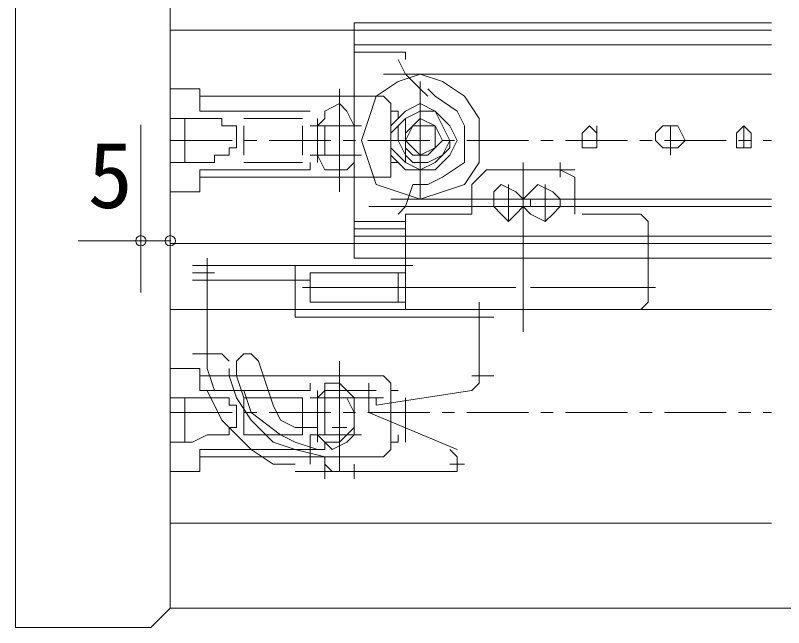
# Model space of a CAD drawing. Units: millimetres at full size; details may follow other scales. Extents: x -800 to 800, y -560 to 560.
# Drawn here: x -715.1 to -596.1, y -285.2 to -190.4 of the extents above; entities that cross this region are included whole.
import ezdxf
from ezdxf.enums import TextEntityAlignment as Align

# ---------------------------------------------------------------- set-up
doc = ezdxf.new("R2010")
doc.units = ezdxf.units.MM
doc.header["$LTSCALE"] = 4
doc.header["$PDMODE"] = 32
doc.header["$PDSIZE"] = 1.6
doc.linetypes.add('USER12', pattern=[3.826934, 2.391833, -0.478367, 0.478367, -0.478367])
doc.layers.add('3-0', color=4, linetype='Continuous', lineweight=9)
doc.styles.add('ＭＳ ゴシック', font='')
doc.styles.get('ＭＳ ゴシック').set_extended_font_data('MS Gothic')

msp = doc.modelspace()

# ---------------------------------------------------------------- linework, layer by layer
at = {"layer": '3-0', "color": 7, "lineweight": 18}
for p, q in [((-715.102, -285.163), (-715.102, -133.15)), ((-691.102, -282.163), (-691.102, -189.23)), ((-619.347, -192.651), (-691.102, -192.651)), ((-619.347, -192.651), (-597.998, -192.651)), ((-597.998, -225.678), (-691.102, -225.678)), ((-691.102, -235.93), (-691.102, -268.967)), ((-597.998, -235.93), (-691.102, -235.93)), ((-597.998, -268.967), (-691.102, -268.967)), ((-691.102, -282.163), (-694.102, -285.163)), ((-691.102, -282.163), (-58.865, -282.163)), ((-694.102, -285.163), (-715.102, -285.163))]:
    msp.add_line(p, q, dxfattribs=at)
at = {"layer": '3-0'}
for p, q in [((-662.626, -227.959), (-662.626, -191.511)), ((-597.998, -191.511), (-662.626, -191.511)), ((-691.102, -192.651), (-691.102, -225.678)), ((-662.626, -194.927), (-654.654, -194.927)), ((-597.998, -194.927), (-654.654, -194.927)), ((-662.626, -223.403), (-662.626, -196.067)), ((-654.654, -197.202), (-654.654, -196.067)), ((-655.794, -197.202), (-654.654, -199.482)), ((-597.998, -199.482), (-658.07, -199.482)), ((-652.379, -199.482), (-655.794, -200.623)), ((-654.654, -199.482), (-652.379, -201.763)), ((-648.958, -200.623), (-652.379, -199.482)), ((-655.794, -200.623), (-659.21, -202.903)), ((-652.379, -200.623), (-652.379, -218.847)), ((-645.542, -202.903), (-648.958, -200.623)), ((-691.102, -201.763), (-686.546, -201.763)), ((-691.102, -206.314), (-691.102, -201.763)), ((-691.102, -201.763), (-686.546, -201.763)), ((-691.102, -206.314), (-691.102, -201.763)), ((-686.546, -201.763), (-686.546, -202.903)), ((-686.546, -201.763), (-686.546, -202.903)), ((-664.906, -217.707), (-664.906, -201.763)), ((-664.906, -217.707), (-664.906, -201.763)), ((-652.379, -201.763), (-651.239, -202.903)), ((-650.098, -202.903), (-651.239, -201.763)), ((-686.546, -205.179), (-686.546, -202.903)), ((-686.546, -202.903), (-658.07, -202.903)), ((-686.546, -205.179), (-686.546, -202.903)), ((-686.546, -202.903), (-658.07, -202.903)), ((-659.21, -202.903), (-660.35, -206.314)), ((-656.935, -204.038), (-658.07, -202.903)), ((-656.935, -204.038), (-658.07, -202.903)), ((-646.683, -205.179), (-650.098, -202.903)), ((-643.267, -206.314), (-645.542, -202.903)), ((-664.906, -204.038), (-667.187, -205.179)), ((-664.906, -204.038), (-667.187, -205.179)), ((-663.766, -205.179), (-664.906, -204.038)), ((-663.766, -205.179), (-664.906, -204.038)), ((-652.379, -204.038), (-654.654, -205.179)), ((-650.098, -205.179), (-652.379, -204.038)), ((-686.546, -205.179), (-669.462, -205.179)), ((-686.546, -205.179), (-669.462, -205.179)), ((-667.187, -205.179), (-667.187, -206.314)), ((-667.187, -205.179), (-667.187, -206.314)), ((-662.626, -207.454), (-663.766, -205.179)), ((-662.626, -207.454), (-663.766, -205.179)), ((-654.654, -205.179), (-656.935, -207.454)), ((-656.935, -205.179), (-656.935, -213.151)), ((-656.935, -205.179), (-656.935, -213.151)), ((-655.794, -206.314), (-655.794, -205.179)), ((-655.794, -206.314), (-655.794, -205.179)), ((-652.379, -205.179), (-654.654, -206.314)), ((-652.379, -205.179), (-654.654, -206.314)), ((-650.098, -205.179), (-652.379, -205.179)), ((-650.098, -205.179), (-652.379, -205.179)), ((-648.958, -207.454), (-650.098, -205.179)), ((-647.823, -207.454), (-650.098, -205.179)), ((-648.958, -207.454), (-650.098, -205.179)), ((-645.542, -207.454), (-646.683, -205.179)), ((-691.102, -206.314), (-688.827, -206.314)), ((-691.102, -206.314), (-691.102, -213.151)), ((-691.102, -206.314), (-688.827, -206.314)), ((-691.102, -206.314), (-691.102, -213.151)), ((-688.827, -213.151), (-688.827, -206.314)), ((-687.686, -206.314), (-688.827, -206.314)), ((-688.827, -213.151), (-688.827, -206.314)), ((-687.686, -206.314), (-688.827, -206.314)), ((-683.13, -206.314), (-687.686, -206.314)), ((-683.13, -206.314), (-687.686, -206.314)), ((-683.13, -207.454), (-683.13, -206.314)), ((-683.13, -207.454), (-683.13, -206.314)), ((-679.714, -206.314), (-670.603, -206.314)), ((-679.714, -206.314), (-670.603, -206.314)), ((-667.187, -206.314), (-668.322, -207.454)), ((-668.322, -206.314), (-668.322, -213.151)), ((-667.187, -206.314), (-668.322, -207.454)), ((-668.322, -206.314), (-668.322, -213.151)), ((-660.35, -206.314), (-661.491, -209.735)), ((-654.654, -206.314), (-656.935, -208.594)), ((-654.654, -206.314), (-655.794, -207.454)), ((-654.654, -213.151), (-654.654, -206.314)), ((-654.654, -213.151), (-654.654, -206.314)), ((-652.379, -206.314), (-653.514, -207.454)), ((-650.098, -207.454), (-652.379, -206.314)), ((-643.267, -209.735), (-643.267, -206.314)), ((-695.663, -233.275), (-695.663, -207.296)), ((-691.102, -233.275), (-691.102, -207.296)), ((-680.855, -207.454), (-683.13, -207.454)), ((-680.855, -207.454), (-683.13, -207.454)), ((-680.855, -208.594), (-680.855, -207.454)), ((-680.855, -208.594), (-680.855, -207.454)), ((-679.714, -212.015), (-679.714, -207.454)), ((-679.714, -212.015), (-679.714, -207.454)), ((-670.603, -207.454), (-670.603, -212.015)), ((-670.603, -207.454), (-670.603, -212.015)), ((-661.491, -207.454), (-669.462, -207.454)), ((-661.491, -207.454), (-669.462, -207.454)), ((-667.187, -212.015), (-667.187, -207.454)), ((-667.187, -212.015), (-667.187, -207.454)), ((-662.626, -207.454), (-662.626, -212.015)), ((-662.626, -207.454), (-662.626, -212.015)), ((-656.935, -207.454), (-656.935, -212.015)), ((-655.794, -207.454), (-655.794, -209.735)), ((-653.514, -207.454), (-654.654, -208.594)), ((-653.514, -207.454), (-654.654, -209.735)), ((-652.379, -207.454), (-653.514, -207.454)), ((-650.098, -207.454), (-652.379, -207.454)), ((-648.958, -209.735), (-650.098, -207.454)), ((-650.098, -209.735), (-650.098, -207.454)), ((-647.823, -209.735), (-648.958, -207.454)), ((-647.823, -209.735), (-648.958, -207.454)), ((-646.683, -209.735), (-647.823, -207.454)), ((-645.542, -213.151), (-645.542, -207.454)), ((-626.178, -207.454), (-627.318, -208.594)), ((-625.038, -208.594), (-626.178, -207.454)), ((-625.038, -210.875), (-625.038, -207.454)), ((-614.791, -207.454), (-615.926, -208.594)), ((-613.65, -207.454), (-614.791, -207.454)), ((-612.51, -207.454), (-613.65, -207.454)), ((-613.65, -212.015), (-613.65, -207.454)), ((-611.37, -209.735), (-612.51, -207.454)), ((-602.258, -207.454), (-603.398, -208.594)), ((-601.118, -208.594), (-602.258, -207.454)), ((-602.258, -210.875), (-602.258, -207.454)), ((-680.855, -209.735), (-680.855, -208.594)), ((-680.855, -209.735), (-680.855, -208.594)), ((-656.935, -208.594), (-656.935, -210.875)), ((-654.654, -208.594), (-654.654, -210.875)), ((-627.318, -208.594), (-627.318, -209.735)), ((-625.038, -209.735), (-625.038, -208.594)), ((-615.926, -208.594), (-615.926, -209.735)), ((-603.398, -208.594), (-603.398, -209.735)), ((-601.118, -209.735), (-601.118, -208.594)), ((-680.855, -210.875), (-680.855, -209.735)), ((-680.855, -210.875), (-680.855, -209.735)), ((-661.491, -209.735), (-660.35, -213.151)), ((-655.794, -209.735), (-654.654, -212.015)), ((-654.654, -209.735), (-653.514, -210.875)), ((-650.098, -210.875), (-648.958, -209.735)), ((-650.098, -210.875), (-650.098, -209.735)), ((-648.958, -212.015), (-647.823, -209.735)), ((-647.823, -212.015), (-646.683, -209.735)), ((-647.823, -210.875), (-647.823, -209.735)), ((-643.267, -213.151), (-643.267, -209.735)), ((-627.318, -209.735), (-627.318, -210.875)), ((-625.038, -210.875), (-625.038, -209.735)), ((-615.926, -209.735), (-614.791, -210.875)), ((-612.51, -210.875), (-611.37, -209.735)), ((-603.398, -209.735), (-603.398, -210.875)), ((-601.118, -210.875), (-601.118, -209.735)), ((-681.99, -210.875), (-680.855, -210.875)), ((-681.99, -212.015), (-681.99, -210.875)), ((-681.99, -210.875), (-680.855, -210.875)), ((-681.99, -212.015), (-681.99, -210.875)), ((-656.935, -210.875), (-654.654, -213.151)), ((-654.654, -210.875), (-653.514, -212.015)), ((-653.514, -210.875), (-652.379, -212.015)), ((-652.379, -212.015), (-650.098, -210.875)), ((-651.239, -212.015), (-650.098, -210.875)), ((-650.098, -213.151), (-647.823, -210.875)), ((-627.318, -210.875), (-626.178, -210.875)), ((-626.178, -210.875), (-625.038, -210.875)), ((-614.791, -210.875), (-613.65, -210.875)), ((-613.65, -210.875), (-612.51, -210.875)), ((-603.398, -210.875), (-602.258, -210.875)), ((-602.258, -210.875), (-601.118, -210.875)), ((-684.271, -212.015), (-681.99, -212.015)), ((-684.271, -213.151), (-684.271, -212.015)), ((-684.271, -212.015), (-681.99, -212.015)), ((-684.271, -213.151), (-684.271, -212.015)), ((-669.462, -212.015), (-661.491, -212.015)), ((-669.462, -212.015), (-661.491, -212.015)), ((-668.322, -212.015), (-667.187, -214.291)), ((-668.322, -212.015), (-667.187, -214.291)), ((-662.626, -213.151), (-662.626, -212.015)), ((-662.626, -213.151), (-662.626, -212.015)), ((-656.935, -212.015), (-654.654, -214.291)), ((-654.654, -212.015), (-653.514, -213.151)), ((-653.514, -212.015), (-651.239, -212.015)), ((-651.239, -213.151), (-648.958, -212.015)), ((-650.098, -214.291), (-647.823, -212.015)), ((-691.102, -217.707), (-691.102, -213.151)), ((-691.102, -213.151), (-688.827, -213.151)), ((-687.686, -213.151), (-691.102, -213.151)), ((-691.102, -217.707), (-691.102, -213.151)), ((-691.102, -213.151), (-688.827, -213.151)), ((-687.686, -213.151), (-691.102, -213.151)), ((-687.686, -213.151), (-684.271, -213.151)), ((-687.686, -213.151), (-684.271, -213.151)), ((-670.603, -213.151), (-679.714, -213.151)), ((-670.603, -213.151), (-679.714, -213.151)), ((-669.462, -214.291), (-669.462, -213.151)), ((-669.462, -214.291), (-669.462, -213.151)), ((-663.766, -214.291), (-662.626, -213.151)), ((-663.766, -214.291), (-662.626, -213.151)), ((-660.35, -213.151), (-659.21, -216.566)), ((-656.935, -213.151), (-655.794, -213.151)), ((-656.935, -213.151), (-656.935, -214.291)), ((-656.935, -213.151), (-655.794, -213.151)), ((-656.935, -213.151), (-656.935, -214.291)), ((-654.654, -213.151), (-652.379, -214.291)), ((-653.514, -213.151), (-651.239, -213.151)), ((-652.379, -214.291), (-650.098, -213.151)), ((-648.958, -215.426), (-645.542, -213.151)), ((-645.542, -216.566), (-643.267, -213.151)), ((-636.43, -213.151), (-636.43, -239.351)), ((-630.734, -215.426), (-630.734, -213.151)), ((-686.546, -214.291), (-686.546, -215.426)), ((-686.546, -214.291), (-669.462, -214.291)), ((-686.546, -214.291), (-686.546, -215.426)), ((-686.546, -214.291), (-669.462, -214.291)), ((-667.187, -214.291), (-663.766, -214.291)), ((-667.187, -214.291), (-663.766, -214.291)), ((-656.935, -215.426), (-656.935, -214.291)), ((-656.935, -215.426), (-656.935, -214.291)), ((-654.654, -214.291), (-650.098, -214.291)), ((-642.127, -214.291), (-643.267, -215.426)), ((-642.127, -214.291), (-630.734, -214.291)), ((-631.874, -214.291), (-628.459, -214.291)), ((-628.459, -215.426), (-630.734, -214.291)), ((-686.546, -215.426), (-686.546, -217.707)), ((-658.07, -215.426), (-686.546, -215.426)), ((-686.546, -215.426), (-686.546, -217.707)), ((-658.07, -215.426), (-686.546, -215.426)), ((-659.21, -216.566), (-655.794, -217.707)), ((-658.07, -215.426), (-656.935, -215.426)), ((-658.07, -215.426), (-656.935, -215.426)), ((-653.514, -216.566), (-654.654, -219.987)), ((-651.239, -216.566), (-653.514, -216.566)), ((-651.239, -216.566), (-648.958, -215.426)), ((-648.958, -217.707), (-645.542, -216.566)), ((-643.267, -215.426), (-644.402, -216.566)), ((-644.402, -218.847), (-644.402, -216.566)), ((-639.846, -216.566), (-640.986, -217.707)), ((-637.57, -217.707), (-639.846, -216.566)), ((-638.711, -222.262), (-638.711, -216.566)), ((-634.15, -216.566), (-635.29, -217.707)), ((-631.874, -217.707), (-634.15, -216.566)), ((-633.014, -216.566), (-633.014, -222.262)), ((-628.459, -216.566), (-628.459, -215.426)), ((-628.459, -216.566), (-628.459, -218.847)), ((-686.546, -217.707), (-691.102, -217.707)), ((-686.546, -217.707), (-691.102, -217.707)), ((-655.794, -217.707), (-652.379, -218.847)), ((-652.379, -218.847), (-648.958, -217.707)), ((-640.986, -217.707), (-640.986, -218.847)), ((-638.711, -221.127), (-638.711, -217.707)), ((-636.43, -218.847), (-637.57, -217.707)), ((-635.29, -217.707), (-636.43, -218.847)), ((-633.014, -221.127), (-633.014, -217.707)), ((-630.734, -218.847), (-631.874, -217.707)), ((-597.998, -218.847), (-656.935, -218.847)), ((-643.267, -218.847), (-644.402, -218.847)), ((-644.402, -218.847), (-644.402, -219.987)), ((-640.986, -218.847), (-643.267, -218.847)), ((-640.986, -219.987), (-640.986, -218.847)), ((-635.29, -218.847), (-636.43, -218.847)), ((-636.43, -218.847), (-636.43, -219.987)), ((-635.29, -219.987), (-635.29, -218.847)), ((-630.734, -218.847), (-628.459, -218.847)), ((-630.734, -218.847), (-630.734, -219.987)), ((-628.459, -219.987), (-628.459, -218.847)), ((-660.35, -219.987), (-597.998, -219.987)), ((-654.654, -219.987), (-655.794, -221.127)), ((-644.402, -219.987), (-644.402, -221.127)), ((-643.267, -219.987), (-644.402, -219.987)), ((-643.267, -219.987), (-640.986, -219.987)), ((-636.43, -219.987), (-642.127, -219.987)), ((-640.986, -219.987), (-639.846, -221.127)), ((-639.846, -219.987), (-637.57, -219.987)), ((-637.57, -221.127), (-636.43, -219.987)), ((-636.43, -219.987), (-635.29, -221.127)), ((-636.43, -219.987), (-630.734, -219.987)), ((-636.43, -219.987), (-635.29, -219.987)), ((-634.15, -219.987), (-631.874, -219.987)), ((-631.874, -221.127), (-630.734, -219.987)), ((-630.734, -219.987), (-628.459, -219.987)), ((-628.459, -219.987), (-628.459, -221.127)), ((-654.654, -221.127), (-654.654, -222.262)), ((-644.402, -221.127), (-654.654, -221.127)), ((-654.654, -223.403), (-654.654, -221.127)), ((-639.846, -221.127), (-638.711, -222.262)), ((-638.711, -222.262), (-637.57, -221.127)), ((-635.29, -221.127), (-633.014, -222.262)), ((-633.014, -222.262), (-631.874, -221.127)), ((-627.318, -221.127), (-618.206, -221.127)), ((-617.066, -222.262), (-618.206, -221.127)), ((-654.654, -222.262), (-662.626, -222.262)), ((-654.654, -222.262), (-654.654, -224.543)), ((-617.066, -224.543), (-617.066, -222.262)), ((-662.626, -223.403), (-654.654, -223.403)), ((-662.626, -224.543), (-597.998, -224.543)), ((-654.654, -224.543), (-654.654, -235.93)), ((-618.206, -224.543), (-654.654, -224.543)), ((-654.654, -227.959), (-654.654, -224.543)), ((-617.066, -224.543), (-618.206, -224.543)), ((-617.066, -227.959), (-617.066, -224.543)), ((-617.066, -224.543), (-617.066, -234.79)), ((-705.399, -225.275), (-691.102, -225.275)), ((-656.935, -225.678), (-653.514, -225.678)), ((-654.654, -226.818), (-654.654, -225.678)), ((-618.206, -225.678), (-615.926, -225.678)), ((-654.654, -227.959), (-654.654, -226.818)), ((-617.066, -226.818), (-617.066, -227.959)), ((-685.411, -231.379), (-685.411, -227.959)), ((-685.411, -231.379), (-685.411, -227.959)), ((-685.411, -231.379), (-685.411, -227.959)), ((-597.998, -227.959), (-662.626, -227.959)), ((-654.654, -231.379), (-654.654, -227.959)), ((-654.654, -231.379), (-654.654, -227.959)), ((-654.654, -231.379), (-654.654, -227.959)), ((-654.654, -231.379), (-654.654, -227.959)), ((-654.654, -231.379), (-654.654, -227.959)), ((-654.654, -231.379), (-654.654, -227.959)), ((-654.654, -229.099), (-654.654, -227.959)), ((-617.066, -227.959), (-617.066, -229.099)), ((-687.686, -229.099), (-684.271, -229.099)), ((-687.686, -229.099), (-684.271, -229.099)), ((-654.654, -229.099), (-685.411, -229.099)), ((-685.411, -232.515), (-685.411, -229.099)), ((-671.743, -232.515), (-671.743, -229.099)), ((-656.935, -229.099), (-653.514, -229.099)), ((-656.935, -229.099), (-653.514, -229.099)), ((-656.935, -229.099), (-653.514, -229.099)), ((-656.935, -229.099), (-653.514, -229.099)), ((-656.935, -229.099), (-653.514, -229.099)), ((-656.935, -229.099), (-653.514, -229.099)), ((-654.654, -229.099), (-654.654, -235.93)), ((-687.686, -230.239), (-684.271, -230.239)), ((-685.411, -242.767), (-685.411, -230.239)), ((-669.462, -230.239), (-669.462, -234.79)), ((-655.794, -230.239), (-669.462, -230.239)), ((-655.794, -234.79), (-655.794, -230.239)), ((-655.794, -230.239), (-654.654, -230.239)), ((-687.686, -231.379), (-684.271, -231.379)), ((-671.743, -231.379), (-685.411, -231.379)), ((-672.878, -231.379), (-669.462, -231.379)), ((-671.743, -237.071), (-671.743, -231.379)), ((-648.958, -232.515), (-670.603, -232.515)), ((-637.57, -232.515), (-655.794, -232.515)), ((-635.29, -232.515), (-615.926, -232.515)), ((-654.654, -234.79), (-654.654, -235.93)), ((-643.267, -238.211), (-643.267, -234.79)), ((-618.206, -235.93), (-617.066, -234.79)), ((-643.267, -235.93), (-654.654, -235.93)), ((-636.43, -235.93), (-654.654, -235.93)), ((-636.43, -235.93), (-618.206, -235.93)), ((-643.267, -237.071), (-671.743, -237.071)), ((-644.402, -237.071), (-640.986, -237.071)), ((-643.267, -246.182), (-643.267, -237.071)), ((-643.267, -237.071), (-643.267, -246.182)), ((-685.411, -245.042), (-685.411, -241.626)), ((-687.686, -242.767), (-684.271, -242.767)), ((-685.411, -245.042), (-685.411, -242.767)), ((-683.13, -242.767), (-685.411, -242.767)), ((-681.99, -243.902), (-683.13, -242.767)), ((-679.714, -242.767), (-680.855, -243.902)), ((-680.855, -243.902), (-680.855, -246.182)), ((-678.574, -242.767), (-679.714, -242.767)), ((-677.434, -243.902), (-678.574, -242.767)), ((-675.158, -250.738), (-677.434, -243.902)), ((-664.906, -260.991), (-664.906, -243.902)), ((-664.906, -260.991), (-664.906, -243.902)), ((-691.102, -245.042), (-686.546, -245.042)), ((-691.102, -249.603), (-691.102, -245.042)), ((-691.102, -245.042), (-686.546, -245.042)), ((-691.102, -249.603), (-691.102, -245.042)), ((-686.546, -245.042), (-686.546, -246.182)), ((-686.546, -245.042), (-686.546, -246.182)), ((-685.411, -245.042), (-684.271, -248.463)), ((-681.99, -245.042), (-681.99, -246.182)), ((-643.267, -247.323), (-643.267, -245.042)), ((-686.546, -248.463), (-686.546, -246.182)), ((-686.546, -246.182), (-658.07, -246.182)), ((-686.546, -248.463), (-686.546, -246.182)), ((-686.546, -246.182), (-658.07, -246.182)), ((-680.855, -249.603), (-681.99, -246.182)), ((-680.855, -246.182), (-679.714, -249.603)), ((-656.935, -247.323), (-658.07, -246.182)), ((-656.935, -247.323), (-658.07, -246.182)), ((-644.402, -246.182), (-640.986, -246.182)), ((-643.267, -247.323), (-643.267, -246.182)), ((-669.462, -248.463), (-669.462, -247.323)), ((-669.462, -248.463), (-669.462, -247.323)), ((-667.187, -247.323), (-667.187, -249.603)), ((-664.906, -247.323), (-667.187, -247.323)), ((-667.187, -247.323), (-667.187, -249.603)), ((-664.906, -247.323), (-667.187, -247.323)), ((-663.766, -248.463), (-664.906, -247.323)), ((-663.766, -248.463), (-664.906, -247.323)), ((-660.35, -250.738), (-660.35, -247.323)), ((-656.935, -247.323), (-656.935, -248.463)), ((-656.935, -247.323), (-656.935, -248.463)), ((-644.402, -248.463), (-643.267, -247.323)), ((-686.546, -248.463), (-669.462, -248.463)), ((-686.546, -248.463), (-669.462, -248.463)), ((-685.411, -248.463), (-683.13, -253.019)), ((-679.714, -248.463), (-678.574, -251.879)), ((-667.187, -248.463), (-668.322, -249.603)), ((-668.322, -248.463), (-668.322, -256.435)), ((-668.322, -248.463), (-668.322, -256.435)), ((-666.047, -248.463), (-667.187, -248.463)), ((-659.21, -248.463), (-666.047, -248.463)), ((-664.906, -248.463), (-664.906, -256.435)), ((-662.626, -249.603), (-663.766, -248.463)), ((-662.626, -249.603), (-663.766, -248.463)), ((-656.935, -248.463), (-655.794, -248.463)), ((-656.935, -248.463), (-656.935, -256.435)), ((-656.935, -248.463), (-655.794, -248.463)), ((-656.935, -248.463), (-656.935, -256.435)), ((-691.102, -249.603), (-688.827, -249.603)), ((-691.102, -249.603), (-691.102, -256.435)), ((-691.102, -249.603), (-688.827, -249.603)), ((-691.102, -249.603), (-691.102, -256.435)), ((-688.827, -256.435), (-688.827, -249.603)), ((-687.686, -249.603), (-688.827, -249.603)), ((-688.827, -256.435), (-688.827, -249.603)), ((-687.686, -249.603), (-688.827, -249.603)), ((-681.99, -249.603), (-687.686, -249.603)), ((-681.99, -249.603), (-687.686, -249.603)), ((-681.99, -250.738), (-681.99, -249.603)), ((-681.99, -250.738), (-681.99, -249.603)), ((-680.855, -249.603), (-678.574, -253.019)), ((-679.714, -255.295), (-679.714, -249.603)), ((-679.714, -249.603), (-670.603, -249.603)), ((-679.714, -255.295), (-679.714, -249.603)), ((-679.714, -249.603), (-670.603, -249.603)), ((-670.603, -249.603), (-670.603, -255.295)), ((-670.603, -249.603), (-670.603, -255.295)), ((-669.462, -249.603), (-661.491, -249.603)), ((-661.491, -249.603), (-669.462, -249.603)), ((-667.187, -249.603), (-668.322, -249.603)), ((-667.187, -249.603), (-668.322, -249.603)), ((-667.187, -255.295), (-667.187, -249.603)), ((-667.187, -255.295), (-667.187, -249.603)), ((-662.626, -251.879), (-663.766, -249.603)), ((-663.766, -249.603), (-660.35, -249.603)), ((-662.626, -249.603), (-662.626, -255.295)), ((-662.626, -249.603), (-662.626, -255.295)), ((-661.491, -249.603), (-658.07, -249.603)), ((-660.35, -249.603), (-660.35, -251.879)), ((-654.654, -256.435), (-654.654, -249.603)), ((-654.654, -256.435), (-654.654, -249.603)), ((-680.855, -250.738), (-681.99, -250.738)), ((-680.855, -250.738), (-681.99, -250.738)), ((-680.855, -251.879), (-680.855, -250.738)), ((-680.855, -251.879), (-680.855, -250.738)), ((-675.158, -250.738), (-674.018, -253.019)), ((-667.187, -250.738), (-667.187, -253.019)), ((-680.855, -253.019), (-680.855, -251.879)), ((-680.855, -253.019), (-680.855, -251.879)), ((-678.574, -251.879), (-674.018, -255.295)), ((-662.626, -254.154), (-662.626, -251.879)), ((-660.35, -251.879), (-646.683, -257.575)), ((-683.13, -253.019), (-678.574, -257.575)), ((-680.855, -254.154), (-680.855, -253.019)), ((-680.855, -254.154), (-680.855, -253.019)), ((-678.574, -253.019), (-675.158, -256.435)), ((-674.018, -253.019), (-671.743, -254.154)), ((-668.322, -254.154), (-668.322, -253.019)), ((-681.99, -254.154), (-680.855, -254.154)), ((-681.99, -255.295), (-681.99, -254.154)), ((-681.99, -254.154), (-680.855, -254.154)), ((-681.99, -255.295), (-681.99, -254.154)), ((-669.462, -254.154), (-671.743, -254.154)), ((-669.462, -254.154), (-668.322, -254.154)), ((-666.047, -254.154), (-663.766, -254.154)), ((-663.766, -255.295), (-662.626, -254.154)), ((-687.686, -256.435), (-685.411, -255.295)), ((-687.686, -256.435), (-685.411, -255.295)), ((-685.411, -255.295), (-681.99, -255.295)), ((-685.411, -255.295), (-681.99, -255.295)), ((-670.603, -255.295), (-679.714, -255.295)), ((-670.603, -255.295), (-679.714, -255.295)), ((-674.018, -255.295), (-671.743, -256.435)), ((-669.462, -256.435), (-669.462, -255.295)), ((-661.491, -255.295), (-669.462, -255.295)), ((-669.462, -258.715), (-669.462, -255.295)), ((-669.462, -256.435), (-669.462, -255.295)), ((-669.462, -255.295), (-661.491, -255.295)), ((-668.322, -255.295), (-667.187, -256.435)), ((-668.322, -255.295), (-667.187, -256.435)), ((-664.906, -256.435), (-663.766, -255.295)), ((-663.766, -256.435), (-662.626, -255.295)), ((-663.766, -256.435), (-662.626, -255.295)), ((-655.794, -256.435), (-655.794, -255.295)), ((-655.794, -256.435), (-655.794, -255.295)), ((-691.102, -260.991), (-691.102, -256.435)), ((-691.102, -256.435), (-688.827, -256.435)), ((-687.686, -256.435), (-691.102, -256.435)), ((-691.102, -260.991), (-691.102, -256.435)), ((-691.102, -256.435), (-688.827, -256.435)), ((-687.686, -256.435), (-691.102, -256.435)), ((-675.158, -256.435), (-671.743, -257.575)), ((-671.743, -256.435), (-668.322, -257.575)), ((-669.462, -259.855), (-669.462, -256.435)), ((-667.187, -256.435), (-666.047, -257.575)), ((-667.187, -257.575), (-667.187, -256.435)), ((-667.187, -256.435), (-664.906, -256.435)), ((-667.187, -256.435), (-666.047, -257.575)), ((-666.047, -257.575), (-663.766, -256.435)), ((-666.047, -257.575), (-663.766, -256.435)), ((-656.935, -256.435), (-655.794, -256.435)), ((-656.935, -256.435), (-656.935, -257.575)), ((-656.935, -256.435), (-655.794, -256.435)), ((-656.935, -256.435), (-656.935, -257.575)), ((-686.546, -257.575), (-686.546, -258.715)), ((-686.546, -257.575), (-669.462, -257.575)), ((-686.546, -257.575), (-686.546, -258.715)), ((-686.546, -257.575), (-669.462, -257.575)), ((-678.574, -257.575), (-675.158, -259.855)), ((-667.187, -258.715), (-671.743, -257.575)), ((-670.603, -257.575), (-668.322, -257.575)), ((-668.322, -257.575), (-667.187, -257.575)), ((-658.07, -258.715), (-656.935, -257.575)), ((-658.07, -258.715), (-656.935, -257.575)), ((-646.683, -258.715), (-647.823, -257.575)), ((-686.546, -258.715), (-686.546, -260.991)), ((-658.07, -258.715), (-686.546, -258.715)), ((-686.546, -258.715), (-686.546, -260.991)), ((-658.07, -258.715), (-686.546, -258.715)), ((-671.743, -258.715), (-668.322, -258.715)), ((-667.187, -259.855), (-667.187, -258.715)), ((-667.187, -262.131), (-667.187, -258.715)), ((-646.683, -258.715), (-646.683, -259.855)), ((-646.683, -260.991), (-646.683, -258.715)), ((-675.158, -259.855), (-671.743, -259.855)), ((-667.187, -259.855), (-666.047, -260.991)), ((-662.626, -262.131), (-662.626, -259.855)), ((-662.626, -262.131), (-662.626, -259.855)), ((-647.823, -259.855), (-645.542, -259.855)), ((-646.683, -260.991), (-646.683, -259.855)), ((-686.546, -260.991), (-691.102, -260.991)), ((-686.546, -260.991), (-691.102, -260.991)), ((-671.743, -260.991), (-666.047, -260.991)), ((-668.322, -260.991), (-664.906, -260.991)), ((-662.626, -260.991), (-666.047, -260.991)), ((-663.766, -260.991), (-660.35, -260.991)), ((-663.766, -260.991), (-660.35, -260.991)), ((-647.823, -260.991), (-662.626, -260.991)), ((-647.823, -260.991), (-646.683, -260.991))]:
    msp.add_line(p, q, dxfattribs=at)
at = {"layer": '3-0', "linetype": 'USER12'}
for p, q in [((-691.102, -209.735), (-597.998, -209.735)), ((-691.102, -251.879), (-597.998, -251.879))]:
    msp.add_line(p, q, dxfattribs=at)
at = {"layer": '3-0'}
for points in [[(-662.626, -196.067), (-654.654, -196.067), (-662.626, -196.067)], [(-656.935, -204.038), (-656.935, -205.179), (-655.794, -205.179)], [(-656.935, -204.038), (-656.935, -205.179), (-655.794, -205.179)], [(-685.411, -229.099), (-685.411, -230.239), (-685.411, -231.379)], [(-669.462, -234.79), (-655.794, -234.79), (-654.654, -234.79)], [(-659.21, -249.603), (-659.21, -250.738), (-644.402, -248.463)]]:
    msp.add_lwpolyline(points, dxfattribs=at)
for p in [(-695.663, -225.275), (-691.102, -225.275)]:
    msp.add_point(p, dxfattribs=at)

# ---------------------------------------------------------------- texts
at = {"layer": '3-0', "color": 7, "style": 'ＭＳ ゴシック'}
msp.add_text('5', height=10.26, dxfattribs=at).set_placement((-703.883, -223.275), align=Align.BOTTOM_LEFT)

doc.saveas('drawing.dxf')
